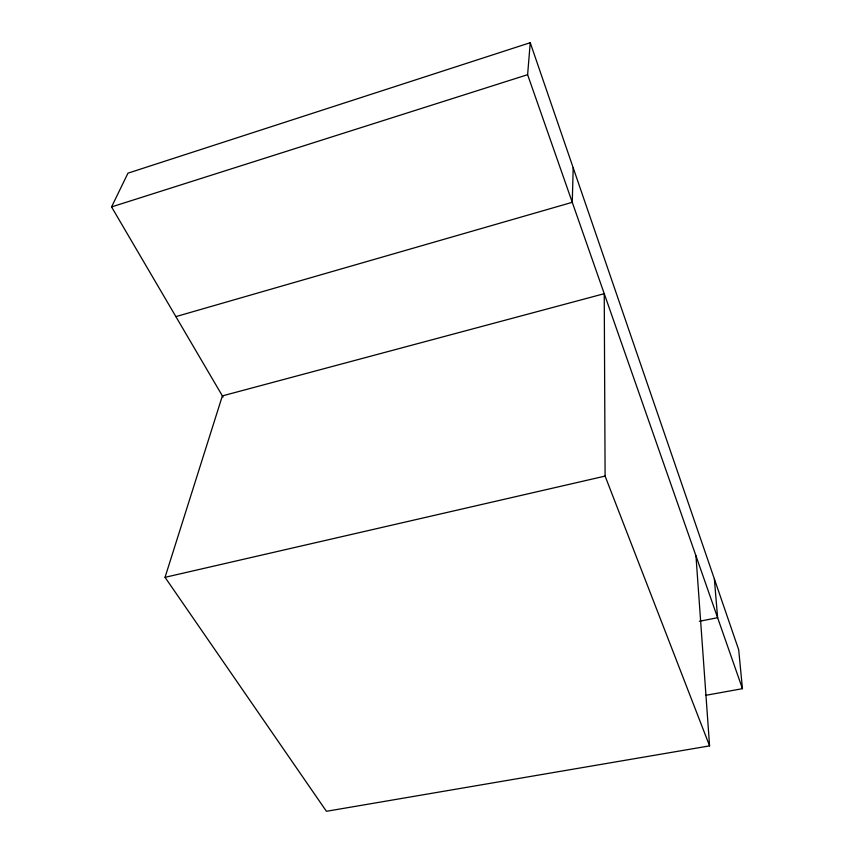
<?xml version="1.0" encoding="UTF-8"?>
<svg xmlns="http://www.w3.org/2000/svg" width="854" height="854" viewBox="0 0 854 854"><rect width="100%" height="100%" fill="white"/><g stroke="black" fill="none" stroke-linecap="round" stroke-linejoin="round"><path stroke-width="1.28" d="M573.194 167.79L572.265 202.313L175.881 316.62M705.703 695.337L742.446 688.676L527.612 74.693L530.238 42.7L127.961 173.17L111.554 206.924L223.054 397.046M165.035 577.325L222.371 395.893L604.237 293.691L605.102 476.094L709.578 745.873L326.431 811.3L165.035 577.325L605.102 476.094M111.554 206.924L527.612 74.693M699.351 621.296L717.616 617.709L714.36 578.916M530.238 42.7L738.689 649.755L742.446 688.676M695.957 555.805L709.578 745.873"/></g></svg>
